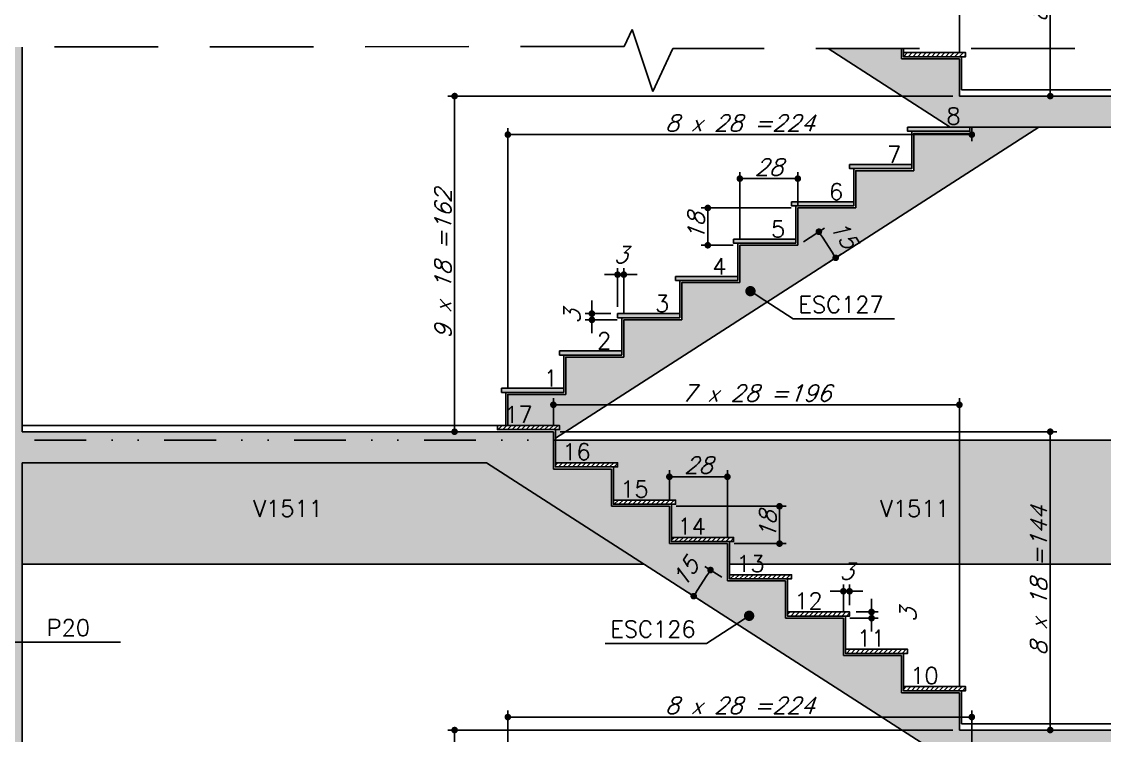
# Model space of a CAD drawing. Header units: millimetres. Extents: x -832 to 3668, y -1574 to 5296.
# Drawn here: x -410 to 112, y 3963 to 4307 of the extents above; entities that cross this region are included whole.
import ezdxf
from ezdxf import colors
from ezdxf.entities.mleader import LeaderData, LeaderLine
from ezdxf.math import Vec2, Vec3

# ---------------------------------------------------------------- set-up
doc = ezdxf.new("R2010")
doc.units = ezdxf.units.MM
doc.header["$LTSCALE"] = 50
doc.linetypes.add('DASHED', pattern=[0.75, 0.5, -0.25])
doc.linetypes.add('DIVIDE2', pattern=[0.625, 0.25, -0.125, 0, -0.125, 0, -0.125])
for name, color, linetype in [('F-AUX', 2, 'Continuous'), ('F-AUX-RED', 1, 'Continuous'), ('F-BOCEL CORTE', 2, 'Continuous'), ('F-BOCEL VISTA', 253, 'Continuous'), ('F-CORTE', 4, 'Continuous'), ('F-COTAS', 106, 'Continuous'), ('F-EIXOS-DET', 1, 'Continuous'), ('F-ESC CORTE', 4, 'Continuous'), ('F-ESC NOME', 2, 'Continuous'), ('F-ESC NUM', 2, 'Continuous'), ('F-ESC SOLIDO CORTE', 71, 'Continuous'), ('F-ESC VISTA', 2, 'Continuous'), ('F-REV_VISTA', 254, 'Continuous'), ('F-REVESTIMENTO', 1, 'Continuous'), ('F-SOLIDO', 71, 'Continuous'), ('F-TEXTO-YELLOW', 2, 'Continuous'), ('F-VISTA', 2, 'Continuous'), ('F-VISTA SÓLIDO', 254, 'Continuous'), ('F-VISTA SÓLIDO ESCADA', 253, 'Continuous')]:
    doc.layers.add(name, color=color, linetype=linetype)
doc.styles.add('5385-ARQ-PB-BAS-PLA-TER-TORRE-A-106-TXT$0$R60-75', font='romans.shx', dxfattribs={"height": 0.1125})
doc.styles.add('CP-TEXT-INCL', font='romans.shx', dxfattribs={"oblique": 20})
doc.styles.add('MCP', font='romans.shx')
doc.styles.add('ROMANS', font='romans.shx')
doc.styles.get("Standard").update_dxf_attribs({"font": 'arial.ttf'})
doc.dimstyles.new('CP-COTAS-50', dxfattribs={"dimscale": 0.64, "dimtxt": 12.5, "dimasz": 5, "dimexe": 5, "dimexo": 5, "dimgap": 2.5, "dimtad": 1, "dimdec": 1, "dimdsep": 46, "dimtxsty": 'CP-TEXT-INCL', "dimblk1": 'DOT', "dimblk2": 'DOT', "dimsah": 1, "dimcen": 9, "dimclrd": 256, "dimclre": 256, "dimclrt": 256, "dimadec": 0, "dimazin": 0, "dimtfac": 1, "dimtdec": 1, "dimtmove": 2, "dimatfit": 3, "dimldrblk": 'DOT', "dimfxl": 5, "dimtolj": 1, "dimarcsym": 0})
pattern_1 = [(0, (0, 0), (0, 6.985), [5.08, -1.905]), (90, (0, 0), (-6.985, 4e-16), [5.08, -1.905])]

# ---------------------------------------------------------------- blocks, each defined once
blk = doc.blocks.new('_DOT')
at = {"color": 0, "linetype": 'ByBlock'}
blk.add_line((-0.5, 0), (-1, 0), dxfattribs=at)
at = {"color": 0, "linetype": 'ByBlock', "const_width": 0.5}
blk.add_lwpolyline([(-0.25, 0, 1), (0.25, 0, 1)], format="xyb", close=True, dxfattribs=at)
blk = doc.blocks.new('BOCEL_EST')
at = {"layer": 'F-BOCEL CORTE'}
h = blk.add_hatch(dxfattribs=at)
h.set_pattern_fill('ANSI31', color=2, scale=0.5)
h.paths.add_polyline_path([(13.59, -262.25), (13.59, -260.25), (-16.41, -260.25), (-16.41, -262.25)])
at = {"layer": 'F-BOCEL CORTE', "color": 2}
blk.add_lwpolyline([(-16.41, -260.25), (-16.41, -262.25), (13.59, -262.25), (13.59, -260.25), (-16.41, -260.25)], dxfattribs=at)
blk = doc.blocks.new('BOCEL_VISTA_EST')
at = {"layer": 'F-BOCEL VISTA'}
h = blk.add_hatch(color=254, dxfattribs=at)
h.dxf.hatch_style = 1
h.paths.add_polyline_path([(-209.57, -462.94), (-209.57, -460.94), (-239.57, -460.94), (-239.57, -462.94)])
blk.add_lwpolyline([(-239.57, -460.94), (-239.57, -462.94), (-209.57, -462.94), (-209.57, -460.94), (-239.57, -460.94)], dxfattribs=at)
blk = doc.blocks.new('*D484')
at = {"layer": 'DEFPOINTS', "color": 0, "transparency": 16777216}
for p in [(-35.57, 4231.21), (-35.57, 4215.34), (-63.57, 4199.06)]:
    blk.add_point(p, dxfattribs=at)
at = {"layer": 'F-COTAS', "lineweight": -2, "transparency": 16777216}
for p, q in [((-63.57, 4202.26), (-63.57, 4234.41)), ((-35.57, 4218.54), (-35.57, 4234.41)), ((-60.37, 4231.21), (-38.77, 4231.21))]:
    blk.add_line(p, q, dxfattribs=at)
at = {"layer": 'F-COTAS', "lineweight": -2, "transparency": 16777216, "xscale": 3.2, "yscale": 3.2, "zscale": 3.2, "rotation": 180}
blk.add_blockref('_DOT', (-63.57, 4231.21), dxfattribs=at)
at = {"layer": 'F-COTAS', "lineweight": -2, "transparency": 16777216, "xscale": 3.2, "yscale": 3.2, "zscale": 3.2}
blk.add_blockref('_DOT', (-35.57, 4231.21), dxfattribs=at)
at = {"layer": 'F-COTAS', "transparency": 16777216, "insert": (-49.57, 4236.81), "char_height": 8, "attachment_point": 5, "style": 'CP-TEXT-INCL'}
blk.add_mtext('\\A1;28', dxfattribs=at)
blk = doc.blocks.new('*D485')
at = {"layer": 'DEFPOINTS', "color": 0, "transparency": 16777216}
for p in [(-35.57, 4217.06), (-79.04, 4199.06), (-63.57, 4199.06)]:
    blk.add_point(p, dxfattribs=at)
at = {"layer": 'F-COTAS', "lineweight": -2, "transparency": 16777216}
for p, q in [((-38.77, 4217.06), (-82.24, 4217.06)), ((-79.04, 4213.86), (-79.04, 4202.26)), ((-66.77, 4199.06), (-82.24, 4199.06))]:
    blk.add_line(p, q, dxfattribs=at)
at = {"layer": 'F-COTAS', "lineweight": -2, "transparency": 16777216, "xscale": 3.2, "yscale": 3.2, "zscale": 3.2}
for p, rotation in [((-79.04, 4217.06), 90), ((-79.04, 4199.06), 270)]:
    blk.add_blockref('_DOT', p, dxfattribs=dict(at, rotation=rotation))
at = {"layer": 'F-COTAS', "transparency": 16777216, "insert": (-84.64, 4208.06), "char_height": 8, "attachment_point": 5, "rotation": 90, "style": 'CP-TEXT-INCL'}
blk.add_mtext('\\A1;18', dxfattribs=at)
blk = doc.blocks.new('*D486')
at = {"layer": 'DEFPOINTS', "color": 0, "transparency": 16777216}
for p in [(-122.57, 4184.88), (-122.57, 4166.06), (-119.57, 4163.06)]:
    blk.add_point(p, dxfattribs=at)
at = {"layer": 'F-COTAS', "lineweight": -2, "transparency": 16777216}
for p, q in [((-122.57, 4169.26), (-122.57, 4188.08)), ((-119.57, 4166.26), (-119.57, 4188.08)), ((-125.77, 4184.88), (-128.97, 4184.88)), ((-119.57, 4184.88), (-122.57, 4184.88)), ((-116.37, 4184.88), (-113.17, 4184.88))]:
    blk.add_line(p, q, dxfattribs=at)
at = {"layer": 'F-COTAS', "lineweight": -2, "transparency": 16777216, "xscale": 3.2, "yscale": 3.2, "zscale": 3.2}
blk.add_blockref('_DOT', (-122.57, 4184.88), dxfattribs=at)
at = {"layer": 'F-COTAS', "lineweight": -2, "transparency": 16777216, "xscale": 3.2, "yscale": 3.2, "zscale": 3.2, "rotation": 180}
blk.add_blockref('_DOT', (-119.57, 4184.88), dxfattribs=at)
at = {"layer": 'F-COTAS', "transparency": 16777216, "insert": (-121.07, 4194.48), "char_height": 8, "attachment_point": 5, "style": 'CP-TEXT-INCL'}
blk.add_mtext('\\A1;3', dxfattribs=at)
blk = doc.blocks.new('*D487')
at = {"layer": 'DEFPOINTS', "color": 0, "transparency": 16777216}
for p in [(-134.98, 4166.06), (-122.57, 4166.06), (-119.57, 4163.06)]:
    blk.add_point(p, dxfattribs=at)
at = {"layer": 'F-COTAS', "lineweight": -2, "transparency": 16777216}
for p, q in [((-134.98, 4169.26), (-134.98, 4172.46)), ((-125.77, 4166.06), (-138.18, 4166.06)), ((-122.77, 4163.06), (-138.18, 4163.06)), ((-134.98, 4163.06), (-134.98, 4166.06)), ((-134.98, 4159.86), (-134.98, 4156.66))]:
    blk.add_line(p, q, dxfattribs=at)
at = {"layer": 'F-COTAS', "lineweight": -2, "transparency": 16777216, "xscale": 3.2, "yscale": 3.2, "zscale": 3.2}
for p, rotation in [((-134.98, 4166.06), 270), ((-134.98, 4163.06), 90)]:
    blk.add_blockref('_DOT', p, dxfattribs=dict(at, rotation=rotation))
at = {"layer": 'F-COTAS', "transparency": 16777216, "insert": (-144.58, 4164.56), "char_height": 8, "attachment_point": 5, "rotation": 90, "style": 'CP-TEXT-INCL'}
blk.add_mtext('\\A1;3', dxfattribs=at)
blk = doc.blocks.new('*D540')
at = {"layer": 'DEFPOINTS', "color": 0, "transparency": 16777216}
for p in [(-97.57, 4087.32), (-97.57, 4073.06), (-69.57, 4055.06)]:
    blk.add_point(p, dxfattribs=at)
at = {"layer": 'F-COTAS', "lineweight": -2, "transparency": 16777216}
for p, q in [((-97.57, 4076.26), (-97.57, 4090.52)), ((-69.57, 4058.26), (-69.57, 4090.52)), ((-72.77, 4087.32), (-94.37, 4087.32))]:
    blk.add_line(p, q, dxfattribs=at)
at = {"layer": 'F-COTAS', "lineweight": -2, "transparency": 16777216, "xscale": 3.2, "yscale": 3.2, "zscale": 3.2, "rotation": 180}
blk.add_blockref('_DOT', (-97.57, 4087.32), dxfattribs=at)
at = {"layer": 'F-COTAS', "lineweight": -2, "transparency": 16777216, "xscale": 3.2, "yscale": 3.2, "zscale": 3.2}
blk.add_blockref('_DOT', (-69.57, 4087.32), dxfattribs=at)
at = {"layer": 'F-COTAS', "transparency": 16777216, "insert": (-83.57, 4092.92), "char_height": 8, "attachment_point": 5, "style": 'CP-TEXT-INCL'}
blk.add_mtext('\\A1;28', dxfattribs=at)
blk = doc.blocks.new('*D541')
at = {"layer": 'DEFPOINTS', "color": 0, "transparency": 16777216}
for p in [(-97.57, 4073.06), (-69.57, 4055.06), (-44.4, 4055.06)]:
    blk.add_point(p, dxfattribs=at)
at = {"layer": 'F-COTAS', "lineweight": -2, "transparency": 16777216}
for p, q in [((-94.37, 4073.06), (-41.2, 4073.06)), ((-44.4, 4069.86), (-44.4, 4058.26)), ((-66.37, 4055.06), (-41.2, 4055.06))]:
    blk.add_line(p, q, dxfattribs=at)
at = {"layer": 'F-COTAS', "lineweight": -2, "transparency": 16777216, "xscale": 3.2, "yscale": 3.2, "zscale": 3.2}
for p, rotation in [((-44.4, 4073.06), 90), ((-44.4, 4055.06), 270)]:
    blk.add_blockref('_DOT', p, dxfattribs=dict(at, rotation=rotation))
at = {"layer": 'F-COTAS', "transparency": 16777216, "insert": (-50, 4064.06), "char_height": 8, "attachment_point": 5, "rotation": 90, "style": 'CP-TEXT-INCL'}
blk.add_mtext('\\A1;18', dxfattribs=at)
blk = doc.blocks.new('*D574')
at = {"layer": 'DEFPOINTS', "color": 0, "transparency": 16777216}
for p in [(48.43, 3971.34), (48.43, 3950.06), (-175.57, 3821.06)]:
    blk.add_point(p, dxfattribs=at)
at = {"layer": 'F-COTAS', "lineweight": -2, "transparency": 16777216}
for p, q in [((-175.57, 3824.26), (-175.57, 3974.54)), ((48.43, 3953.26), (48.43, 3974.54)), ((-172.37, 3971.34), (45.23, 3971.34))]:
    blk.add_line(p, q, dxfattribs=at)
at = {"layer": 'F-COTAS', "lineweight": -2, "transparency": 16777216, "xscale": 3.2, "yscale": 3.2, "zscale": 3.2, "rotation": 180}
blk.add_blockref('_DOT', (-175.57, 3971.34), dxfattribs=at)
at = {"layer": 'F-COTAS', "lineweight": -2, "transparency": 16777216, "xscale": 3.2, "yscale": 3.2, "zscale": 3.2}
blk.add_blockref('_DOT', (48.43, 3971.34), dxfattribs=at)
at = {"layer": 'F-COTAS', "transparency": 16777216, "insert": (-63.57, 3976.94), "char_height": 8, "attachment_point": 5, "style": 'CP-TEXT-INCL'}
blk.add_mtext('\\A1;8 x 28 =224', dxfattribs=at)
blk = doc.blocks.new('*D573')
at = {"layer": 'DEFPOINTS', "color": 0, "transparency": 16777216}
for p in [(-153.57, 4122.07), (-153.57, 4109.06), (42.43, 3983.06)]:
    blk.add_point(p, dxfattribs=at)
at = {"layer": 'F-COTAS', "lineweight": -2, "transparency": 16777216}
for p, q in [((-153.57, 4112.26), (-153.57, 4125.27)), ((42.43, 3986.26), (42.43, 4125.27)), ((39.23, 4122.07), (-150.37, 4122.07))]:
    blk.add_line(p, q, dxfattribs=at)
at = {"layer": 'F-COTAS', "lineweight": -2, "transparency": 16777216, "xscale": 3.2, "yscale": 3.2, "zscale": 3.2, "rotation": 180}
blk.add_blockref('_DOT', (-153.57, 4122.07), dxfattribs=at)
at = {"layer": 'F-COTAS', "lineweight": -2, "transparency": 16777216, "xscale": 3.2, "yscale": 3.2, "zscale": 3.2}
blk.add_blockref('_DOT', (42.43, 4122.07), dxfattribs=at)
at = {"layer": 'F-COTAS', "transparency": 16777216, "insert": (-55.57, 4127.67), "char_height": 8, "attachment_point": 5, "style": 'CP-TEXT-INCL'}
blk.add_mtext('\\A1;7 x 28 =196', dxfattribs=at)
blk = doc.blocks.new('*D576')
at = {"layer": 'DEFPOINTS', "color": 0, "transparency": 16777216}
for p in [(48.43, 4256.06), (48.43, 4252.45), (-175.57, 4127.06)]:
    blk.add_point(p, dxfattribs=at)
at = {"layer": 'F-COTAS', "lineweight": -2, "transparency": 16777216}
for p, q in [((-175.57, 4130.26), (-175.57, 4255.65)), ((-172.37, 4252.45), (45.23, 4252.45)), ((48.43, 4252.86), (48.43, 4249.25))]:
    blk.add_line(p, q, dxfattribs=at)
at = {"layer": 'F-COTAS', "lineweight": -2, "transparency": 16777216, "xscale": 3.2, "yscale": 3.2, "zscale": 3.2, "rotation": 180}
blk.add_blockref('_DOT', (-175.57, 4252.45), dxfattribs=at)
at = {"layer": 'F-COTAS', "lineweight": -2, "transparency": 16777216, "xscale": 3.2, "yscale": 3.2, "zscale": 3.2}
blk.add_blockref('_DOT', (48.43, 4252.45), dxfattribs=at)
at = {"layer": 'F-COTAS', "transparency": 16777216, "insert": (-63.57, 4258.05), "char_height": 8, "attachment_point": 5, "style": 'CP-TEXT-INCL'}
blk.add_mtext('\\A1;8 x 28 =224', dxfattribs=at)
blk = doc.blocks.new('*D575')
at = {"layer": 'DEFPOINTS', "color": 0, "transparency": 16777216}
for p in [(-153.57, 4428.07), (-153.57, 4415.06), (42.43, 4289.06)]:
    blk.add_point(p, dxfattribs=at)
at = {"layer": 'F-COTAS', "lineweight": -2, "transparency": 16777216}
for p, q in [((-153.57, 4418.26), (-153.57, 4431.27)), ((39.23, 4428.07), (-150.37, 4428.07)), ((42.43, 4292.26), (42.43, 4431.27))]:
    blk.add_line(p, q, dxfattribs=at)
at = {"layer": 'F-COTAS', "lineweight": -2, "transparency": 16777216, "xscale": 3.2, "yscale": 3.2, "zscale": 3.2, "rotation": 180}
blk.add_blockref('_DOT', (-153.57, 4428.07), dxfattribs=at)
at = {"layer": 'F-COTAS', "lineweight": -2, "transparency": 16777216, "xscale": 3.2, "yscale": 3.2, "zscale": 3.2}
blk.add_blockref('_DOT', (42.43, 4428.07), dxfattribs=at)
at = {"layer": 'F-COTAS', "transparency": 16777216, "insert": (-55.57, 4433.67), "char_height": 8, "attachment_point": 5, "style": 'CP-TEXT-INCL'}
blk.add_mtext('\\A1;7 x 28 =196', dxfattribs=at)
blk = doc.blocks.new('*D581')
at = {"layer": 'DEFPOINTS', "color": 0, "transparency": 16777216}
for p in [(-10.57, 4032.05), (-10.57, 4022.06), (-13.57, 4019.06)]:
    blk.add_point(p, dxfattribs=at)
at = {"layer": 'F-COTAS', "lineweight": -2, "transparency": 16777216}
for p, q in [((-16.77, 4032.05), (-19.97, 4032.05)), ((-13.57, 4022.26), (-13.57, 4035.25)), ((-13.57, 4032.05), (-10.57, 4032.05)), ((-10.57, 4025.26), (-10.57, 4035.25)), ((-7.37, 4032.05), (-4.17, 4032.05))]:
    blk.add_line(p, q, dxfattribs=at)
at = {"layer": 'F-COTAS', "lineweight": -2, "transparency": 16777216, "xscale": 3.2, "yscale": 3.2, "zscale": 3.2}
blk.add_blockref('_DOT', (-13.57, 4032.05), dxfattribs=at)
at = {"layer": 'F-COTAS', "lineweight": -2, "transparency": 16777216, "xscale": 3.2, "yscale": 3.2, "zscale": 3.2, "rotation": 180}
blk.add_blockref('_DOT', (-10.57, 4032.05), dxfattribs=at)
at = {"layer": 'F-COTAS', "transparency": 16777216, "insert": (-12.07, 4041.65), "char_height": 8, "attachment_point": 5, "style": 'CP-TEXT-INCL'}
blk.add_mtext('\\A1;3', dxfattribs=at)
blk = doc.blocks.new('*D582')
at = {"layer": 'DEFPOINTS', "color": 0, "transparency": 16777216}
for p in [(-10.57, 4022.06), (0.04, 4022.06), (-13.57, 4019.06)]:
    blk.add_point(p, dxfattribs=at)
at = {"layer": 'F-COTAS', "lineweight": -2, "transparency": 16777216}
for p, q in [((0.04, 4025.26), (0.04, 4028.46)), ((-7.37, 4022.06), (3.24, 4022.06)), ((0.04, 4019.06), (0.04, 4022.06)), ((-10.37, 4019.06), (3.24, 4019.06)), ((0.04, 4015.86), (0.04, 4012.66))]:
    blk.add_line(p, q, dxfattribs=at)
at = {"layer": 'F-COTAS', "lineweight": -2, "transparency": 16777216, "xscale": 3.2, "yscale": 3.2, "zscale": 3.2}
for p, rotation in [((0.04, 4022.06), 270), ((0.04, 4019.06), 90)]:
    blk.add_blockref('_DOT', p, dxfattribs=dict(at, rotation=rotation))
at = {"layer": 'F-COTAS', "transparency": 16777216, "insert": (17.64, 4020.56), "char_height": 8, "attachment_point": 5, "rotation": 90, "style": 'CP-TEXT-INCL'}
blk.add_mtext('\\A1;3', dxfattribs=at)
blk = doc.blocks.new('*D609')
at = {"layer": 'DEFPOINTS', "color": 0, "transparency": 16777216}
for p in [(-201.27, 3965.06), (42.43, 3965.06), (-175.57, 3803.06)]:
    blk.add_point(p, dxfattribs=at)
at = {"layer": 'F-COTAS', "lineweight": -2, "transparency": 16777216}
for p, q in [((39.23, 3965.06), (-204.47, 3965.06)), ((-201.27, 3806.26), (-201.27, 3961.86)), ((-178.77, 3803.06), (-204.47, 3803.06))]:
    blk.add_line(p, q, dxfattribs=at)
at = {"layer": 'F-COTAS', "lineweight": -2, "transparency": 16777216, "xscale": 3.2, "yscale": 3.2, "zscale": 3.2}
for p, rotation in [((-201.27, 3965.06), 90), ((-201.27, 3803.06), 270)]:
    blk.add_blockref('_DOT', p, dxfattribs=dict(at, rotation=rotation))
at = {"layer": 'F-COTAS', "transparency": 16777216, "insert": (-206.87, 3884.06), "char_height": 8, "attachment_point": 5, "rotation": 90, "style": 'CP-TEXT-INCL'}
blk.add_mtext('\\A1;9 x 18 =162', dxfattribs=at)
blk = doc.blocks.new('*D610')
at = {"layer": 'DEFPOINTS', "color": 0, "transparency": 16777216}
for p in [(-153.57, 4109.06), (71.39, 3965.06), (86.32, 3965.06)]:
    blk.add_point(p, dxfattribs=at)
at = {"layer": 'F-COTAS', "lineweight": -2, "transparency": 16777216}
for p, q in [((-150.37, 4109.06), (89.52, 4109.06)), ((86.32, 4105.86), (86.32, 3968.26)), ((74.59, 3965.06), (89.52, 3965.06))]:
    blk.add_line(p, q, dxfattribs=at)
at = {"layer": 'F-COTAS', "lineweight": -2, "transparency": 16777216, "xscale": 3.2, "yscale": 3.2, "zscale": 3.2}
for p, rotation in [((86.32, 4109.06), 90), ((86.32, 3965.06), 270)]:
    blk.add_blockref('_DOT', p, dxfattribs=dict(at, rotation=rotation))
at = {"layer": 'F-COTAS', "transparency": 16777216, "insert": (80.72, 4037.06), "char_height": 8, "attachment_point": 5, "rotation": 90, "style": 'CP-TEXT-INCL'}
blk.add_mtext('\\A1;8 x 18 =144', dxfattribs=at)
blk = doc.blocks.new('*D611')
at = {"layer": 'DEFPOINTS', "color": 0, "transparency": 16777216}
for p in [(-201.27, 4271.06), (42.43, 4271.06), (-175.57, 4109.06)]:
    blk.add_point(p, dxfattribs=at)
at = {"layer": 'F-COTAS', "lineweight": -2, "transparency": 16777216}
for p, q in [((39.23, 4271.06), (-204.47, 4271.06)), ((-201.27, 4112.26), (-201.27, 4267.86)), ((-178.77, 4109.06), (-204.47, 4109.06))]:
    blk.add_line(p, q, dxfattribs=at)
at = {"layer": 'F-COTAS', "lineweight": -2, "transparency": 16777216, "xscale": 3.2, "yscale": 3.2, "zscale": 3.2}
for p, rotation in [((-201.27, 4271.06), 90), ((-201.27, 4109.06), 270)]:
    blk.add_blockref('_DOT', p, dxfattribs=dict(at, rotation=rotation))
at = {"layer": 'F-COTAS', "transparency": 16777216, "insert": (-206.87, 4190.06), "char_height": 8, "attachment_point": 5, "rotation": 90, "style": 'CP-TEXT-INCL'}
blk.add_mtext('\\A1;9 x 18 =162', dxfattribs=at)
blk = doc.blocks.new('*D612')
at = {"layer": 'DEFPOINTS', "color": 0, "transparency": 16777216}
for p in [(-153.57, 4415.06), (71.39, 4271.06), (86.32, 4271.06)]:
    blk.add_point(p, dxfattribs=at)
at = {"layer": 'F-COTAS', "lineweight": -2, "transparency": 16777216}
for p, q in [((-150.37, 4415.06), (89.52, 4415.06)), ((86.32, 4411.86), (86.32, 4274.26)), ((74.59, 4271.06), (89.52, 4271.06))]:
    blk.add_line(p, q, dxfattribs=at)
at = {"layer": 'F-COTAS', "lineweight": -2, "transparency": 16777216, "xscale": 3.2, "yscale": 3.2, "zscale": 3.2}
for p, rotation in [((86.32, 4415.06), 90), ((86.32, 4271.06), 270)]:
    blk.add_blockref('_DOT', p, dxfattribs=dict(at, rotation=rotation))
at = {"layer": 'F-COTAS', "transparency": 16777216, "insert": (80.72, 4343.06), "char_height": 8, "attachment_point": 5, "rotation": 90, "style": 'CP-TEXT-INCL'}
blk.add_mtext('\\A1;8 x 18 =144', dxfattribs=at)
blk = doc.blocks.new('*D655')
at = {"layer": 'DEFPOINTS', "color": 0, "transparency": 16777216}
for p in [(-69.57, 4037.06), (-85.83, 4029.69), (-77.67, 4024.45)]:
    blk.add_point(p, dxfattribs=at)
at = {"layer": 'F-COTAS', "lineweight": -2, "transparency": 16777216}
for p, q in [((-72.26, 4038.79), (-80.42, 4044.04)), ((-79.46, 4039.62), (-84.1, 4032.39)), ((-80.37, 4026.18), (-88.52, 4031.43))]:
    blk.add_line(p, q, dxfattribs=at)
at = {"layer": 'F-COTAS', "lineweight": -2, "transparency": 16777216, "xscale": 3.2, "yscale": 3.2, "zscale": 3.2}
for p, rotation in [((-77.72, 4042.31), 57.26229061808775), ((-85.83, 4029.69), 237.2622906180878)]:
    blk.add_blockref('_DOT', p, dxfattribs=dict(at, rotation=rotation))
at = {"layer": 'F-COTAS', "transparency": 16777216, "insert": (-89.85, 4041.19), "char_height": 8, "attachment_point": 5, "rotation": 57.2623, "style": 'CP-TEXT-INCL'}
blk.add_mtext('\\A1;15', dxfattribs=at)
blk = doc.blocks.new('*D656')
at = {"layer": 'DEFPOINTS', "color": 0, "transparency": 16777216}
for p in [(-35.57, 4199.06), (-17.29, 4192.98), (-27.45, 4186.44)]:
    blk.add_point(p, dxfattribs=at)
at = {"layer": 'F-COTAS', "lineweight": -2, "transparency": 16777216}
for p, q in [((-32.87, 4200.79), (-22.71, 4207.33)), ((-23.67, 4202.91), (-19.02, 4195.67)), ((-24.76, 4188.17), (-14.6, 4194.71))]:
    blk.add_line(p, q, dxfattribs=at)
at = {"layer": 'F-COTAS', "lineweight": -2, "transparency": 16777216, "xscale": 3.2, "yscale": 3.2, "zscale": 3.2}
for p, rotation in [((-25.4, 4205.6), 122.7352262721063), ((-17.29, 4192.98), 302.7352262721063)]:
    blk.add_blockref('_DOT', p, dxfattribs=dict(at, rotation=rotation))
at = {"layer": 'F-COTAS', "transparency": 16777216, "insert": (-13.27, 4204.48), "char_height": 8, "attachment_point": 5, "rotation": 302.7352, "style": 'CP-TEXT-INCL'}
blk.add_mtext('\\A1;15', dxfattribs=at)

msp = doc.modelspace()

# ---------------------------------------------------------------- hatches: boundary and pattern name
h = msp.add_hatch()
h.set_pattern_fill('ANGLE', color=256)
h.set_pattern_definition(pattern_1)
h.paths.add_polyline_path([(60.44, 4273.94), (77.01, 4273.94), (77.01, 4285.94), (60.44, 4285.94)], flags=9)
h = msp.add_hatch()
h.set_pattern_fill('ANGLE', color=256)
h.set_pattern_definition(pattern_1)
h.paths.add_polyline_path([(14.53, 4255.56), (31.48, 4255.56), (31.48, 4267.56), (14.53, 4267.56)], flags=9)
h = msp.add_hatch()
h.set_pattern_fill('ANGLE', color=256)
h.set_pattern_definition(pattern_1)
h.paths.add_polyline_path([(-1.57, 4237.56), (15.38, 4237.56), (15.38, 4249.56), (-1.57, 4249.56)], flags=9)
h = msp.add_hatch()
h.set_pattern_fill('ANGLE', color=256)
h.set_pattern_definition(pattern_1)
h.paths.add_polyline_path([(-29.57, 4219.56), (-12.62, 4219.56), (-12.62, 4231.56), (-29.57, 4231.56)], flags=9)
h = msp.add_hatch()
h.set_pattern_fill('ANGLE', color=256)
h.set_pattern_definition(pattern_1)
h.paths.add_polyline_path([(-57.57, 4201.56), (-40.62, 4201.56), (-40.62, 4213.56), (-57.57, 4213.56)], flags=9)
h = msp.add_hatch()
h.set_pattern_fill('ANGLE', color=256)
h.set_pattern_definition(pattern_1)
h.paths.add_polyline_path([(-85.95, 4183.56), (-68.62, 4183.56), (-68.62, 4195.56), (-85.95, 4195.56)], flags=9)
h = msp.add_hatch()
h.set_pattern_fill('ANGLE', color=256)
h.set_pattern_definition(pattern_1)
h.paths.add_polyline_path([(-23.56, 4169.86), (30.96, 4169.86), (30.96, 4184.86), (-23.56, 4184.86)], flags=9)
h = msp.add_hatch()
h.set_pattern_fill('ANGLE', color=256)
h.set_pattern_definition(pattern_1)
h.paths.add_polyline_path([(-113.57, 4165.56), (-96.62, 4165.56), (-96.62, 4177.56), (-113.57, 4177.56)], flags=9)
h = msp.add_hatch()
h.set_pattern_fill('ANGLE', color=256)
h.set_pattern_definition(pattern_1)
h.paths.add_polyline_path([(-141.57, 4147.56), (-124.62, 4147.56), (-124.62, 4159.56), (-141.57, 4159.56)], flags=9)
h = msp.add_hatch()
h.set_pattern_fill('ANGLE', color=256)
h.set_pattern_definition(pattern_1)
h.paths.add_polyline_path([(-167.28, 4129.56), (-152.62, 4129.56), (-152.62, 4141.56), (-167.28, 4141.56)], flags=9)
h = msp.add_hatch()
h.set_pattern_fill('ANGLE', color=256)
h.set_pattern_definition(pattern_1)
h.paths.add_polyline_path([(-209.04, 4111.56), (-193.24, 4111.56), (-193.24, 4123.56), (-209.04, 4123.56)], flags=9)
h = msp.add_hatch()
h.set_pattern_fill('ANGLE', color=256)
h.set_pattern_definition(pattern_1)
h.paths.add_polyline_path([(-137.18, 4093.94), (-121.37, 4093.94), (-121.37, 4105.94), (-137.18, 4105.94)], flags=9)
h = msp.add_hatch()
h.set_pattern_fill('ANGLE', color=256)
h.set_pattern_definition(pattern_1)
h.paths.add_polyline_path([(-109.18, 4075.94), (-93.37, 4075.94), (-93.37, 4087.94), (-109.18, 4087.94)], flags=9)
h = msp.add_hatch()
h.set_pattern_fill('ANGLE', color=256)
h.set_pattern_definition(pattern_1)
h.paths.add_polyline_path([(-300.09, 4066.01), (-262.57, 4066.01), (-262.57, 4078.01), (-300.09, 4078.01)], flags=9)
h = msp.add_hatch()
h.set_pattern_fill('ANGLE', color=256)
h.set_pattern_definition(pattern_1)
h.paths.add_polyline_path([(38.14, 4066.01), (75.66, 4066.01), (75.66, 4078.01), (38.14, 4078.01)], flags=9)
h = msp.add_hatch()
h.set_pattern_fill('ANGLE', color=256)
h.set_pattern_definition(pattern_1)
h.paths.add_polyline_path([(-81.56, 4057.94), (-65.37, 4057.94), (-65.37, 4069.94), (-81.56, 4069.94)], flags=9)
h = msp.add_hatch()
h.set_pattern_fill('ANGLE', color=256)
h.set_pattern_definition(pattern_1)
h.paths.add_polyline_path([(-53.18, 4039.94), (-37.37, 4039.94), (-37.37, 4051.94), (-53.18, 4051.94)], flags=9)
h = msp.add_hatch()
h.set_pattern_fill('ANGLE', color=256)
h.set_pattern_definition(pattern_1)
h.paths.add_polyline_path([(-150.69, 4017.03), (-96.64, 4017.03), (-96.64, 4032.03), (-150.69, 4032.03)], flags=9)
h = msp.add_hatch()
h.set_pattern_fill('ANGLE', color=256)
h.set_pattern_definition(pattern_1)
h.paths.add_polyline_path([(-25.18, 4021.94), (-9.37, 4021.94), (-9.37, 4033.94), (-25.18, 4033.94)], flags=9)
h = msp.add_hatch()
h.set_pattern_fill('ANGLE', color=256)
h.set_pattern_definition(pattern_1)
h.paths.add_polyline_path([(-398.68, 4008.47), (-374.11, 4008.47), (-374.11, 4020.47), (-398.68, 4020.47)], flags=9)
h = msp.add_hatch()
h.set_pattern_fill('ANGLE', color=256)
h.set_pattern_definition(pattern_1)
h.paths.add_polyline_path([(5.11, 4003.94), (18.63, 4003.94), (18.63, 4015.94), (5.11, 4015.94)], flags=9)
h = msp.add_hatch()
h.set_pattern_fill('ANGLE', color=256)
h.set_pattern_definition(pattern_1)
h.paths.add_polyline_path([(30.82, 3985.94), (46.63, 3985.94), (46.63, 3997.94), (30.82, 3997.94)], flags=9)
h = msp.add_hatch()
h.set_pattern_fill('ANGLE', color=256)
h.set_pattern_definition(pattern_1)
h.paths.add_polyline_path([(57.21, 3967.94), (73.79, 3967.94), (73.79, 3979.94), (57.21, 3979.94)], flags=9)
at = {"layer": 'F-ESC SOLIDO CORTE'}
h = msp.add_hatch(color=256, dxfattribs=at)
h.dxf.hatch_style = 1
h.paths.add_polyline_path([(42.43, 4289.06), (14.43, 4289.06), (14.43, 4293.99), (-20.96, 4293.99), (38.03, 4256.06), (166.93, 4256.06), (166.93, 4271.06), (42.43, 4271.06)])
h = msp.add_hatch(color=256, dxfattribs=at)
h.dxf.hatch_style = 1
h.paths.add_polyline_path([(-153.57, 4109.06), (-410.07, 4109.06), (-410.07, 4094.06), (-185.95, 4094.06), (38.03, 3950.06), (166.93, 3950.06), (166.93, 3965.06), (42.43, 3965.06), (42.43, 3983.06), (14.43, 3983.06), (14.43, 4001.06), (-13.57, 4001.06), (-13.57, 4019.06), (-41.57, 4019.06), (-41.57, 4037.06), (-69.57, 4037.06), (-69.57, 4055.06), (-97.57, 4055.06), (-97.57, 4073.06), (-125.57, 4073.06), (-125.57, 4091.06), (-153.57, 4091.06)])
at = {"layer": 'F-SOLIDO'}
h = msp.add_hatch(color=256, dxfattribs=at)
h.dxf.hatch_style = 1
h.paths.add_polyline_path([(-410.07, 4294.74), (-429.07, 4294.73), (-429.07, -692.94), (-478.03, -692.94), (-478.03, -947.94), (-410.07, -947.94)])
h.paths.add_polyline_path([(-307.57, -692.94), (-410.07, -692.94), (-410.07, -947.94), (-307.57, -947.94)])
at = {"layer": 'F-VISTA SÓLIDO'}
h = msp.add_hatch(color=256, dxfattribs=at)
h.dxf.hatch_style = 1
h.paths.add_polyline_path([(-429.07, 4105.06), (-478.03, 4105.06), (-478.03, 4045.06), (-429.07, 4045.06)])
h.paths.add_polyline_path([(-185.95, 4094.06), (-410.07, 4094.06), (-410.07, 4045.06), (-109.73, 4045.06)])
h.paths.add_polyline_path([(166.93, 4105.06), (-152.57, 4105.06), (-152.57, 4094.06), (-122.57, 4094.06), (-122.57, 4092.06), (-124.57, 4092.06), (-124.57, 4076.06), (-94.57, 4076.06), (-94.57, 4074.06), (-96.57, 4074.06), (-96.57, 4058.06), (-66.57, 4058.06), (-66.57, 4056.06), (-68.57, 4056.06), (-68.57, 4045.06), (166.93, 4045.06)])
h.paths.add_polyline_path([(248.16, 4093.06), (185.93, 4093.06), (185.93, 4045.06), (248.16, 4045.06)])
at = {"layer": 'F-VISTA SÓLIDO ESCADA'}
h = msp.add_hatch(color=256, dxfattribs=at)
h.dxf.hatch_style = 1
h.paths.add_polyline_path([(80.84, 4256.06), (48.43, 4256.06), (48.43, 4253.06), (20.43, 4253.06), (20.43, 4235.06), (-7.57, 4235.06), (-7.57, 4217.06), (-35.57, 4217.06), (-35.57, 4199.06), (-63.57, 4199.06), (-63.57, 4181.06), (-91.57, 4181.06), (-91.57, 4163.06), (-119.57, 4163.06), (-119.57, 4145.06), (-147.57, 4145.06), (-147.57, 4127.06), (-175.57, 4127.06), (-175.57, 4112.06), (-150.57, 4112.06), (-150.57, 4110.06), (-152.57, 4110.06), (-152.57, 4106.02)])

# ---------------------------------------------------------------- linework, layer by layer
at = {"layer": 'F-AUX', "color": 1, "linetype": 'DASHED', "ltscale": 2}
msp.add_lwpolyline([(248.16, 4293.99), (-95.88, 4293.99), (-105.58, 4273.2), (-115.58, 4303.2), (-119.41, 4294.99), (-478.03, 4294.69)], dxfattribs=at)
at = {"layer": 'F-CORTE'}
for p, q in [((-410.07, 4109.06), (-410.07, 4294.74)), ((-410.07, 3803.06), (-410.07, 4094.06))]:
    msp.add_line(p, q, dxfattribs=at)
at = {"layer": 'F-EIXOS-DET', "color": 252, "linetype": 'DIVIDE2', "ltscale": 2}
msp.add_lwpolyline([(-466.84, 4105.06), (248.16, 4105.06)], dxfattribs=at)
at = {"layer": 'F-ESC CORTE'}
for p, q in [((14.43, 4293.99), (14.43, 4289.06)), ((42.43, 4289.06), (42.43, 4271.06)), ((-153.57, 4109.06), (-153.57, 4091.06)), ((-125.57, 4091.06), (-125.57, 4073.06)), ((-97.57, 4073.06), (-97.57, 4055.06)), ((-69.57, 4055.06), (-69.57, 4037.06)), ((-41.57, 4037.06), (-41.57, 4019.06)), ((-13.57, 4019.06), (-13.57, 4001.06)), ((14.43, 4001.06), (14.43, 3983.06)), ((42.43, 3983.06), (42.43, 3965.06))]:
    msp.add_line(p, q, dxfattribs=at)
for points in [[(-20.96, 4293.99), (38.03, 4256.06), (166.93, 4256.06)], [(14.43, 4289.06), (42.43, 4289.06)], [(166.93, 4271.06), (42.43, 4271.06)], [(-410.07, 4109.06), (-153.57, 4109.06)], [(-410.07, 4094.06), (-185.95, 4094.06), (38.03, 3950.06), (166.93, 3950.06)], [(-153.57, 4091.06), (-125.57, 4091.06)], [(-125.57, 4073.06), (-97.57, 4073.06)], [(-97.57, 4055.06), (-69.57, 4055.06)], [(-69.57, 4037.06), (-41.57, 4037.06)], [(-41.57, 4019.06), (-13.57, 4019.06)], [(-13.57, 4001.06), (14.43, 4001.06)], [(14.43, 3983.06), (42.43, 3983.06)], [(166.93, 3965.06), (42.43, 3965.06)]]:
    msp.add_lwpolyline(points, dxfattribs=at)
at = {"layer": 'F-ESC VISTA'}
for points in [[(-152.57, 4106.02), (80.84, 4256.06)], [(48.43, 4253.06), (48.43, 4256.06)], [(20.43, 4235.06), (20.43, 4253.06), (48.43, 4253.06)], [(-7.57, 4217.06), (-7.57, 4235.06), (20.43, 4235.06)], [(-35.57, 4199.06), (-35.57, 4217.06), (-7.57, 4217.06)], [(-63.57, 4181.06), (-63.57, 4199.06), (-35.57, 4199.06)], [(-91.57, 4163.06), (-91.57, 4181.06), (-63.57, 4181.06)], [(-119.57, 4145.06), (-119.57, 4163.06), (-91.57, 4163.06)], [(-147.57, 4127.06), (-147.57, 4145.06), (-119.57, 4145.06)], [(-175.57, 4112.06), (-175.57, 4112.06), (-175.57, 4127.06), (-147.57, 4127.06)]]:
    msp.add_lwpolyline(points, dxfattribs=at)
at = {"layer": 'F-REV_VISTA'}
for points in [[(47.43, 4254.06), (47.43, 4256.06)], [(19.43, 4236.06), (19.43, 4254.06), (47.43, 4254.06)], [(-8.57, 4218.06), (-8.57, 4236.06), (19.43, 4236.06)], [(-36.57, 4200.06), (-36.57, 4218.06), (-8.57, 4218.06)], [(-64.57, 4182.06), (-64.57, 4200.06), (-36.57, 4200.06)], [(-92.57, 4164.06), (-92.57, 4182.06), (-64.57, 4182.06)], [(-120.57, 4146.06), (-120.57, 4164.06), (-92.57, 4164.06)], [(-148.57, 4128.06), (-148.57, 4146.06), (-120.57, 4146.06)], [(-176.57, 4112.06), (-176.57, 4128.06), (-148.57, 4128.06)]]:
    msp.add_lwpolyline(points, dxfattribs=at)
at = {"layer": 'F-REVESTIMENTO'}
for p, q in [((43.43, 4274.06), (166.93, 4274.06)), ((43.43, 3968.06), (166.93, 3968.06))]:
    msp.add_line(p, q, dxfattribs=at)
for points in [[(43.43, 4274.06), (43.43, 4290.06), (15.43, 4290.06), (15.43, 4293.99)], [(-152.57, 4110.06), (-180.57, 4110.06), (-180.57, 4112.06), (-410.07, 4112.06)], [(43.43, 3968.06), (43.43, 3984.06), (15.43, 3984.06), (15.43, 4002.06), (-12.57, 4002.06), (-12.57, 4020.06), (-40.57, 4020.06), (-40.57, 4038.06), (-68.57, 4038.06), (-68.57, 4056.06), (-96.57, 4056.06), (-96.57, 4074.06), (-124.57, 4074.06), (-124.57, 4092.06), (-152.57, 4092.06), (-152.57, 4110.06)]]:
    msp.add_lwpolyline(points, dxfattribs=at)
at = {"layer": 'F-VISTA'}
for p, q in [((-109.73, 4045.06), (-410.07, 4045.06)), ((166.93, 4045.06), (-68.57, 4045.06))]:
    msp.add_line(p, q, dxfattribs=at)
msp.add_lwpolyline([(-152.57, 4105.06), (166.93, 4105.06)], dxfattribs=at)

# ---------------------------------------------------------------- block references
at = {"layer": 'F-BOCEL CORTE'}
for p in [(31.85, 4552.31), (-164.15, 4372.31), (-136.15, 4354.31), (-108.15, 4336.31), (-80.15, 4318.31), (-52.15, 4300.31), (-24.15, 4282.31), (3.85, 4264.31), (31.85, 4246.31)]:
    msp.add_blockref('BOCEL_EST', p, dxfattribs=at)
at = {"layer": 'F-BOCEL VISTA'}
for p in [(257, 4717), (229, 4699), (201, 4681), (173, 4663), (145, 4645), (117, 4627), (89, 4609), (61, 4591)]:
    msp.add_blockref('BOCEL_VISTA_EST', p, dxfattribs=at)

# ---------------------------------------------------------------- texts
at = {"layer": 'F-ESC NOME', "style": 'ROMANS'}
for s, p in [('ESC127', (-35.25, 4166.45)), ('ESC126', (-126.05, 4009.76))]:
    msp.add_text(s, height=8, dxfattribs=at).set_placement(p)
at = {"layer": 'F-ESC NUM', "style": '5385-ARQ-PB-BAS-PLA-TER-TORRE-A-106-TXT$0$R60-75'}
for s, p in [('8', (36.19, 4257.41)), ('7', (7.51, 4238.9)), ('6', (-20.49, 4220.9)), ('5', (-48.49, 4202.9)), ('4', (-76.87, 4184.9)), ('3', (-104.49, 4166.9)), ('2', (-132.49, 4148.9)), ('1', (-158.2, 4130.9)), ('17', (-177.31, 4113.37)), ('16', (-149.29, 4095.37)), ('15', (-121.29, 4077.37)), ('14', (-93.67, 4059.37)), ('13', (-65.29, 4041.37)), ('12', (-37.29, 4023.37)), ('11', (-7.01, 4005.37)), ('10', (18.71, 3987.37))]:
    msp.add_text(s, height=8, dxfattribs=at).set_placement(p)
at = {"layer": 'F-TEXTO-YELLOW', "style": 'MCP'}
for s, p in [('V1511', (-298.47, 4068.01)), ('V1511', (4.16, 4068.01)), ('P20', (-398.2, 4010.47))]:
    msp.add_text(s, height=8, dxfattribs=at).set_placement(p)

# ---------------------------------------------------------------- dimensions: what is measured, and where the dimension line sits
at = {"layer": 'F-COTAS'}
for base, p1, p2, text, picture, middle in [((-153.57, 4428.07), (42.43, 4289.06), (-153.57, 4415.06), '7 x 28 =<>', '*D575', (-55.57, 4433.67)), ((48.43, 4252.45), (-175.57, 4127.06), (48.43, 4256.06), '8 x 28 =<>', '*D576', (-63.57, 4258.05)), ((-153.57, 4122.07), (42.43, 3983.06), (-153.57, 4109.06), '7 x 28 =<>', '*D573', (-55.57, 4127.67)), ((48.43, 3971.34), (-175.57, 3821.06), (48.43, 3950.06), '8 x 28 =<>', '*D574', (-63.57, 3976.94))]:
    dim = msp.add_linear_dim(base=base, p1=p1, p2=p2, text=text, dimstyle='CP-COTAS-50', dxfattribs=at)
    dim.commit()
    dim.dimension.update_dxf_attribs({"geometry": picture, "text_midpoint": middle})
for base, p1, p2, text, picture, middle in [((86.32, 4271.06), (-153.57, 4415.06), (71.39, 4271.06), '8 x 18 =<>', '*D612', (80.72, 4343.06)), ((-201.27, 4271.06), (-175.57, 4109.06), (42.43, 4271.06), '9 x 18 =<>', '*D611', (-206.87, 4190.06)), ((86.32, 3965.06), (-153.57, 4109.06), (71.39, 3965.06), '8 x 18 =<>', '*D610', (80.72, 4037.06)), ((-201.27, 3965.06), (-175.57, 3803.06), (42.43, 3965.06), '9 x 18 =<>', '*D609', (-206.87, 3884.06))]:
    dim = msp.add_linear_dim(base=base, p1=p1, p2=p2, angle=90, text=text, dimstyle='CP-COTAS-50', dxfattribs=at)
    dim.commit()
    dim.dimension.update_dxf_attribs({"geometry": picture, "text_midpoint": middle})
for base, p1, p2, picture, middle in [((-35.57, 4231.21), (-63.57, 4199.06), (-35.57, 4215.34), '*D484', (-49.57, 4236.81)), ((-122.57, 4184.88), (-119.57, 4163.06), (-122.57, 4166.06), '*D486', (-121.07, 4194.48)), ((-97.57, 4087.32), (-69.57, 4055.06), (-97.57, 4073.06), '*D540', (-83.57, 4092.92)), ((-10.57, 4032.05), (-13.57, 4019.06), (-10.57, 4022.06), '*D581', (-12.07, 4041.65))]:
    dim = msp.add_linear_dim(base=base, p1=p1, p2=p2, dimstyle='CP-COTAS-50', dxfattribs=at)
    dim.commit()
    dim.dimension.update_dxf_attribs({"geometry": picture, "text_midpoint": middle})
for base, p1, p2, picture, middle in [((-79.04, 4199.06), (-35.57, 4217.06), (-63.57, 4199.06), '*D485', (-84.64, 4208.06)), ((-134.98, 4166.06), (-119.57, 4163.06), (-122.57, 4166.06), '*D487', (-144.58, 4164.56)), ((-44.4, 4055.06), (-97.57, 4073.06), (-69.57, 4055.06), '*D541', (-50, 4064.06)), ((0.04, 4022.06), (-13.57, 4019.06), (-10.57, 4022.06), '*D582', (17.64, 4020.56))]:
    dim = msp.add_linear_dim(base=base, p1=p1, p2=p2, angle=90, dimstyle='CP-COTAS-50', dxfattribs=at)
    dim.commit()
    dim.dimension.update_dxf_attribs({"geometry": picture, "text_midpoint": middle})
for p1, p2, distance, picture, middle in [((-35.57, 4199.06), (-27.45, 4186.44), 12.09, '*D656', (-13.27, 4204.48)), ((-69.57, 4037.06), (-77.67, 4024.45), -9.7, '*D655', (-89.85, 4041.19))]:
    dim = msp.add_aligned_dim(p1=p1, p2=p2, distance=distance, dimstyle='CP-COTAS-50', dxfattribs=at)
    dim.commit()
    dim.dimension.update_dxf_attribs({"geometry": picture, "text_midpoint": middle})

# ---------------------------------------------------------------- leaders
at = {"layer": 'F-AUX-RED'}
ml = msp.add_multileader_mtext('Standard', dxfattribs=at)
ml.set_content('', color=256)
ml.set_leader_properties()
ml.set_arrow_properties(name='DOT')
ml.build(insert=Vec2(0, 0))
ml.multileader.update_dxf_attribs({"text_right_attachment_type": 6, "dogleg_length": 0.36, "arrow_head_size": 5})
ctx = ml.context
ctx.base_point, ctx.char_height, ctx.arrow_head_size, ctx.landing_gap_size, ctx.plane_origin = Vec3(11.07, 4163.54), 0.18, 5, 0.09, Vec3(-58.42, 4181.54)
ctx.right_attachment = 6
notes = []
notes.append((ctx, [(0, (1, 1, 0), (-37.77, 4163.54), (1, 0), 48.84, [(0, [(-58.42, 4176.9)], 0, [])])]))
ctx.mtext.insert, ctx.mtext.flow_direction = Vec3(11.16, 4163.63), 5
ml = msp.add_multileader_mtext('Standard', dxfattribs=at)
ml.set_content('', color=256)
ml.set_leader_properties()
ml.set_arrow_properties(name='DOT')
ml.build(insert=Vec2(0, 0))
ml.multileader.update_dxf_attribs({"text_right_attachment_type": 6, "dogleg_length": 0.36, "arrow_head_size": 5})
ctx = ml.context
ctx.base_point, ctx.char_height, ctx.arrow_head_size, ctx.landing_gap_size, ctx.plane_origin = Vec3(-128.73, 4006.93), 0.18, 5, 0.09, Vec3(-115.07, 4024.84)
ctx.right_attachment, ctx.text_align_type = 6, 2
notes.append((ctx, [(0, (1, 1, 0), (-79.71, 4006.84), (-1, 0), 48.84, [(0, [(-59.07, 4020.2)], 0, [])])]))
ctx.mtext.insert, ctx.mtext.alignment, ctx.mtext.flow_direction = Vec3(-128.64, 4007.02), 3, 5
ml = msp.add_multileader_mtext('Standard', dxfattribs=at)
ml.set_content('', color=256)
ml.set_leader_properties()
ml.set_arrow_properties(name='DOT')
ml.build(insert=Vec2(0, 0))
ml.multileader.update_dxf_attribs({"text_right_attachment_type": 6, "dogleg_length": 0.36, "arrow_head_size": 5})
ctx = ml.context
ctx.base_point, ctx.char_height, ctx.arrow_head_size, ctx.landing_gap_size, ctx.plane_origin = Vec3(-362.58, 4007.56), 0.18, 5, 0.09, Vec3(-416.72, 4025.56)
ctx.right_attachment = 6
notes.append((ctx, [(0, (1, 1, 0), (-396.07, 4007.56), (1, 0), 33.49, [(0, [(-416.72, 4007.56)], 0, [])])]))
ctx.mtext.insert, ctx.mtext.flow_direction = Vec3(-362.49, 4007.65), 5
for ctx, leaders in notes:
    for number, flags, end, landing, length, lines in leaders:
        leader = LeaderData()
        leader.index, (leader.has_last_leader_line, leader.has_dogleg_vector, leader.attachment_direction) = number, flags
        leader.last_leader_point, leader.dogleg_vector, leader.dogleg_length = Vec3(end), Vec3(landing), length
        for number, points, colour, breaks in lines:
            line = LeaderLine()
            line.index, line.vertices, line.color, line.breaks = number, Vec3.list(points), colors.encode_raw_color(colour), breaks
            leader.lines.append(line)
        ctx.leaders.append(leader)

doc.saveas('drawing.dxf')
